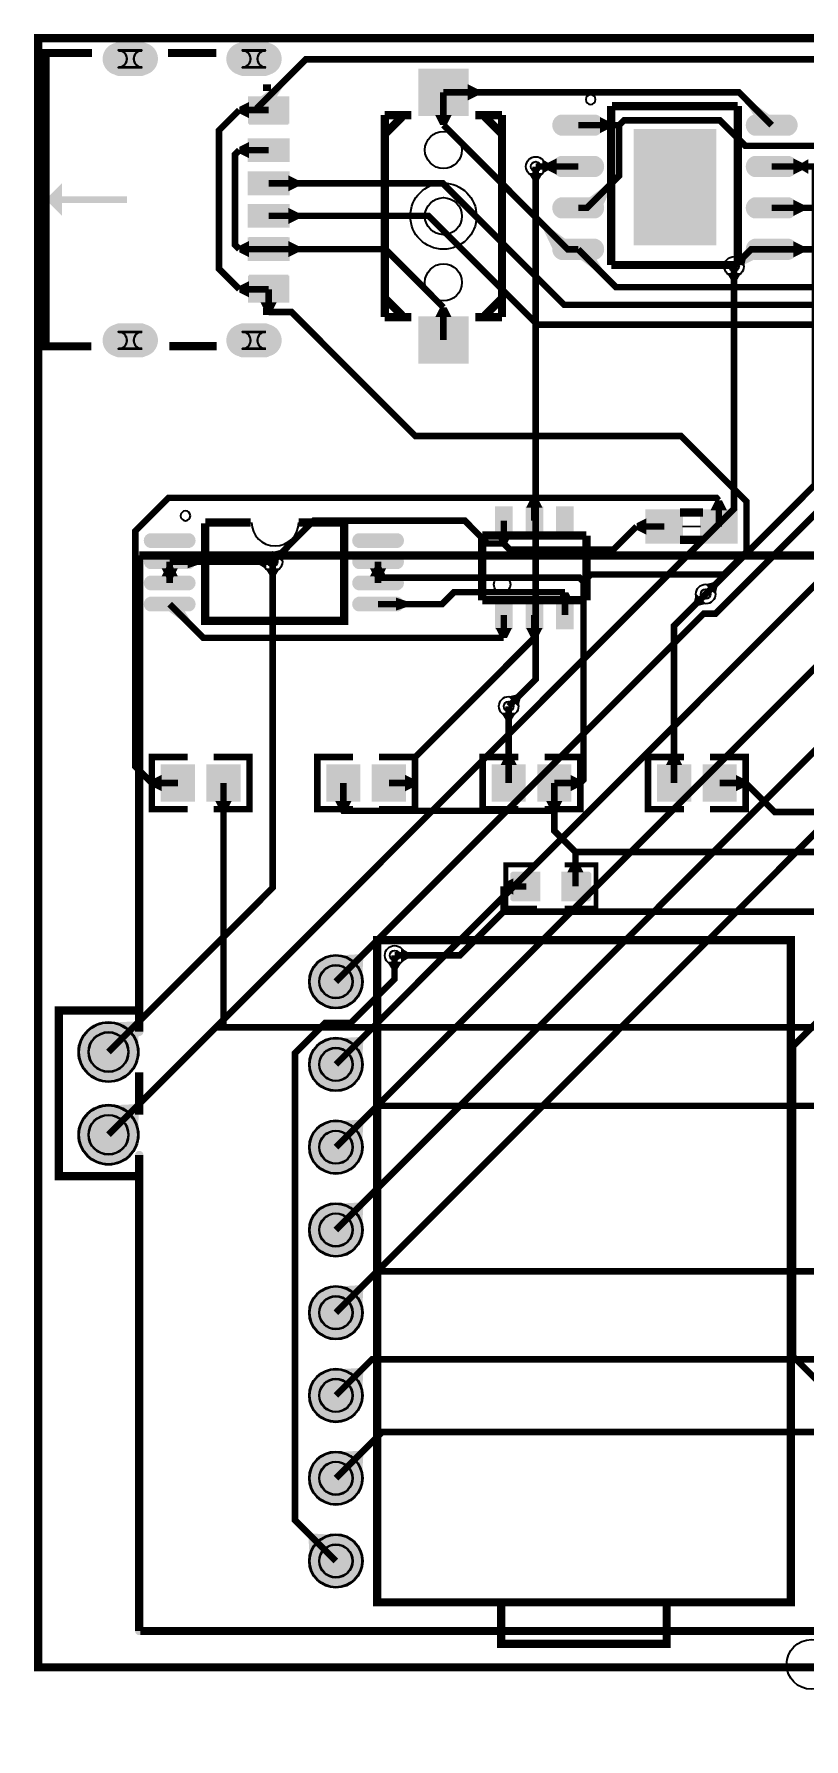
# Model space of a CAD drawing. Header units: millimetres. Extents: x -0.1 to 89.7, y -52.2 to 0.6.
# Drawn here: x -0.1 to 23.5, y -52.2 to 0.1 of the extents above; entities that cross this region are included whole.
import ezdxf

# ---------------------------------------------------------------- set-up
doc = ezdxf.new("R2010")
doc.units = ezdxf.units.MM
for name, color, linetype, true_color in [('BoardOutLine', 7, 'Continuous', 0xff00ff), ('BottomLayer', 7, 'Continuous', 0x0000ff), ('BottomSilkLayer', 7, 'Continuous', 0x66cc33), ('BottomSolderMaskLayer', 7, 'Continuous', 0xaa00ff), ('Document', 7, 'Continuous', 0xffffff), ('Hole', 7, 'Continuous', 0x222222), ('Multi-Layer', 7, 'Continuous', 0xc0c0c0), ('TopLayer', 7, 'Continuous', 0xff0000), ('TopPasteMaskLayer', 7, 'Continuous', 0x808080), ('TopSilkLayer', 7, 'Continuous', 0xffcc00), ('TopSolderMaskLayer', 7, 'Continuous', 0x800080)]:
    doc.layers.add(name, color=color, linetype=linetype, true_color=true_color)

msp = doc.modelspace()

# ---------------------------------------------------------------- hatches: boundary and pattern name
at = {"layer": 'BottomLayer'}
for points in [[(15.057, -4.135), (15.507, -4.135), (15.382, -4.345), (15.182, -4.345)], [(21.148, -7.202), (21.598, -7.202), (21.473, -7.412), (21.273, -7.412)], [(6.976, -16.267), (7.426, -16.267), (7.301, -16.477), (7.101, -16.477)], [(20.804, -17.077), (20.486, -16.759), (20.723, -16.699), (20.864, -16.841)], [(14.751, -20.524), (14.432, -20.206), (14.669, -20.146), (14.811, -20.287)], [(9.094, -28.158), (9.942, -29.006), (9.985, -28.257), (9.843, -28.115)], [(10.721, -28.347), (11.171, -28.347), (11.046, -28.557), (10.846, -28.557)], [(2.103, -30.217), (3.057, -31.171), (3.096, -30.319), (2.955, -30.178)], [(9.094, -30.698), (9.942, -31.546), (9.985, -30.797), (9.843, -30.655)], [(2.103, -32.757), (3.057, -33.711), (3.096, -32.859), (2.955, -32.718)], [(9.094, -33.238), (9.942, -34.086), (9.985, -33.337), (9.843, -33.195)], [(9.094, -35.778), (9.942, -36.626), (9.985, -35.877), (9.843, -35.735)], [(9.094, -38.318), (9.942, -39.166), (9.985, -38.417), (9.843, -38.275)], [(8.346, -46.786), (9.194, -45.938), (8.445, -45.895), (8.303, -46.037)]]:
    msp.add_hatch(color=256, dxfattribs=at).paths.add_polyline_path(points)
at = {"layer": 'BottomSolderMaskLayer'}
for points in [[(3.196, -0.108, -0.785398), (3.196, -1.159), (2.46, -1.159, -0.785398), (2.46, -0.108)], [(6.996, -0.108, -0.785398), (6.996, -1.159), (6.26, -1.159, -0.785398), (6.26, -0.108)], [(3.196, -8.748, -0.785398), (3.196, -9.798), (2.46, -9.798, -0.785398), (2.46, -8.748)], [(6.996, -8.748, -0.785398), (6.996, -9.798), (6.26, -9.798, -0.785398), (6.26, -8.748)], [(8.319, -28.956, 1), (9.969, -28.956, 1)], [(1.234, -31.115, 1), (3.084, -31.115, 1)], [(8.319, -31.496, 1), (9.969, -31.496, 1)], [(1.234, -33.655, 1), (3.084, -33.655, 1)], [(8.319, -34.036, 1), (9.969, -34.036, 1)], [(8.319, -36.576, 1), (9.969, -36.576, 1)], [(8.319, -39.116, 1), (9.969, -39.116, 1)], [(8.319, -41.656, 1), (9.969, -41.656, 1)], [(8.319, -44.196, 1), (9.969, -44.196, 1)], [(8.319, -46.736, 1), (9.969, -46.736, 1)]]:
    msp.add_hatch(color=256, dxfattribs=at).paths.add_polyline_path(points)
at = {"layer": 'Document'}
for points in [[(0.728, -4.453), (0.728, -5.453), (0.228, -4.953)], [(0.728, -4.953), (0.728, -4.853), (2.728, -4.853), (2.728, -5.053), (0.728, -5.053)], [(2.977, -15.875), (2.977, -30.495), (2.978, -30.511), (2.981, -30.528), (2.986, -30.544), (2.994, -30.558), (3.003, -30.572), (3.014, -30.585), (3.026, -30.596), (3.04, -30.605), (3.055, -30.612), (3.071, -30.618), (3.087, -30.621), (3.104, -30.622), (3.12, -30.621), (3.137, -30.618), (3.152, -30.612), (3.167, -30.605), (3.181, -30.596), (3.193, -30.585), (3.204, -30.572), (3.214, -30.558), (3.221, -30.544), (3.226, -30.528), (3.23, -30.511), (3.231, -30.495), (3.231, -15.875), (3.23, -15.858), (3.226, -15.842), (3.221, -15.826), (3.214, -15.812), (3.204, -15.798), (3.193, -15.785), (3.181, -15.774), (3.167, -15.765), (3.152, -15.758), (3.137, -15.752), (3.12, -15.749), (3.104, -15.748), (3.087, -15.749), (3.071, -15.752), (3.055, -15.758), (3.04, -15.765), (3.026, -15.774), (3.014, -15.785), (3.003, -15.798), (2.994, -15.812), (2.986, -15.826), (2.981, -15.842), (2.978, -15.858), (2.977, -15.875)], [(62.103, -15.748), (3.104, -15.748), (3.087, -15.749), (3.071, -15.752), (3.055, -15.758), (3.04, -15.765), (3.026, -15.774), (3.014, -15.785), (3.003, -15.798), (2.994, -15.812), (2.986, -15.826), (2.981, -15.842), (2.978, -15.858), (2.977, -15.875), (2.978, -15.892), (2.981, -15.908), (2.986, -15.924), (2.994, -15.939), (3.003, -15.952), (3.014, -15.965), (3.026, -15.976), (3.04, -15.985), (3.055, -15.992), (3.071, -15.998), (3.087, -16.001), (3.104, -16.002), (62.103, -16.002), (62.12, -16.001), (62.136, -15.998), (62.152, -15.992), (62.167, -15.985), (62.181, -15.976), (62.193, -15.965), (62.204, -15.952), (62.213, -15.939), (62.221, -15.924), (62.226, -15.908), (62.229, -15.892), (62.23, -15.875), (62.229, -15.858), (62.226, -15.842), (62.221, -15.826), (62.213, -15.812), (62.204, -15.798), (62.193, -15.785), (62.181, -15.774), (62.167, -15.765), (62.152, -15.758), (62.136, -15.752), (62.12, -15.749), (62.103, -15.748)], [(3.139, -49.012), (62.139, -49.012), (62.156, -49.011), (62.172, -49.008), (62.188, -49.002), (62.202, -48.995), (62.216, -48.986), (62.229, -48.975), (62.24, -48.962), (62.249, -48.948), (62.256, -48.934), (62.262, -48.918), (62.265, -48.902), (62.266, -48.885), (62.266, -15.885), (62.265, -15.868), (62.262, -15.852), (62.256, -15.836), (62.249, -15.821), (62.24, -15.808), (62.229, -15.795), (62.216, -15.784), (62.202, -15.775), (62.188, -15.768), (62.172, -15.762), (62.156, -15.759), (62.139, -15.758), (62.122, -15.759), (62.106, -15.762), (62.09, -15.768), (62.075, -15.775), (62.062, -15.784), (62.049, -15.795), (62.038, -15.808), (62.029, -15.821), (62.022, -15.836), (62.016, -15.852), (62.013, -15.868), (62.012, -15.885), (62.012, -48.758), (3.139, -48.758), (3.123, -48.759), (3.106, -48.762), (3.091, -48.768), (3.076, -48.775), (3.062, -48.784), (3.049, -48.795), (3.038, -48.808), (3.029, -48.821), (3.022, -48.836), (3.017, -48.852), (3.013, -48.868), (3.012, -48.885), (3.013, -48.902), (3.017, -48.918), (3.022, -48.934), (3.029, -48.948), (3.038, -48.962), (3.049, -48.975), (3.062, -48.986), (3.076, -48.995), (3.091, -49.002), (3.106, -49.008), (3.123, -49.011), (3.139, -49.012)], [(2.977, -34.275), (2.977, -48.885), (2.978, -48.902), (2.981, -48.918), (2.986, -48.934), (2.994, -48.948), (3.003, -48.962), (3.014, -48.975), (3.026, -48.986), (3.04, -48.995), (3.055, -49.002), (3.071, -49.008), (3.087, -49.011), (3.104, -49.012), (3.12, -49.011), (3.137, -49.008), (3.152, -49.002), (3.167, -48.995), (3.181, -48.986), (3.193, -48.975), (3.204, -48.962), (3.214, -48.948), (3.221, -48.934), (3.226, -48.918), (3.23, -48.902), (3.231, -48.885), (3.231, -34.275), (3.23, -34.259), (3.226, -34.242), (3.221, -34.227), (3.214, -34.212), (3.204, -34.198), (3.193, -34.185), (3.181, -34.174), (3.167, -34.165), (3.152, -34.158), (3.137, -34.153), (3.12, -34.149), (3.104, -34.148), (3.087, -34.149), (3.071, -34.153), (3.055, -34.158), (3.04, -34.165), (3.026, -34.174), (3.014, -34.185), (3.003, -34.198), (2.994, -34.212), (2.986, -34.227), (2.981, -34.242), (2.978, -34.259), (2.977, -34.275)]]:
    msp.add_hatch(color=256, dxfattribs=at).paths.add_polyline_path(points)
at = {"layer": 'Multi-Layer'}
for points in [[(3.178, -0.133, -0.785398), (3.178, -1.133), (2.478, -1.133, -0.785398), (2.478, -0.133)], [(6.978, -0.133, -0.785398), (6.978, -1.133), (6.278, -1.133, -0.785398), (6.278, -0.133)], [(3.178, -8.773, -0.785398), (3.178, -9.773), (2.478, -9.773, -0.785398), (2.478, -8.773)], [(6.978, -8.773, -0.785398), (6.978, -9.773), (6.278, -9.773, -0.785398), (6.278, -8.773)], [(8.344, -28.956, 1), (9.944, -28.956, 1)], [(1.259, -31.115, 1), (3.059, -31.115, 1)], [(8.344, -31.496, 1), (9.944, -31.496, 1)], [(1.259, -33.655, 1), (3.059, -33.655, 1)], [(8.344, -34.036, 1), (9.944, -34.036, 1)], [(8.344, -36.576, 1), (9.944, -36.576, 1)], [(8.344, -39.116, 1), (9.944, -39.116, 1)], [(8.344, -41.656, 1), (9.944, -41.656, 1)], [(8.344, -44.196, 1), (9.944, -44.196, 1)], [(8.344, -46.736, 1), (9.944, -46.736, 1)]]:
    msp.add_hatch(color=256, dxfattribs=at).paths.add_polyline_path(points)
at = {"layer": 'TopLayer'}
for points in [[(13.196, -2.361), (11.696, -2.361), (11.696, -0.961), (13.196, -0.961)], [(6.818, -1.803), (7.318, -1.803), (7.51, -1.503), (7.227, -1.503)], [(13.196, -1.411), (13.196, -1.911), (13.496, -1.761), (13.496, -1.561)], [(6.478, -2.453), (6.478, -1.953), (6.178, -2.103), (6.178, -2.303)], [(7.678, -1.803), (7.678, -2.603), (6.478, -2.603), (6.478, -1.803)], [(21.98, -2.371), (22.48, -2.367), (22.071, -2.067), (21.788, -2.067)], [(12.696, -2.361), (12.196, -2.361), (12.346, -2.661), (12.546, -2.661)], [(16.086, -2.967, -0.785398), (16.086, -2.367), (17.086, -2.367, -0.785398), (17.086, -2.967)], [(17.252, -2.917), (17.252, -2.417), (17.552, -2.567), (17.552, -2.767)], [(22.03, -2.967, -0.785398), (22.03, -2.367), (23.03, -2.367, -0.785398), (23.03, -2.967)], [(7.678, -3.083), (7.678, -3.783), (6.478, -3.783), (6.478, -3.083)], [(18.308, -6.322), (18.308, -2.822), (20.808, -2.822), (20.808, -6.322)], [(6.478, -3.683), (6.478, -3.183), (6.178, -3.333), (6.178, -3.533)], [(16.086, -4.237, -0.785398), (16.086, -3.637), (17.086, -3.637, -0.785398), (17.086, -4.237)], [(22.03, -4.237, -0.785398), (22.03, -3.637), (23.03, -3.637, -0.785398), (23.03, -4.237)], [(7.678, -4.103), (7.678, -4.803), (6.478, -4.803), (6.478, -4.103)], [(15.48, -4.162), (15.48, -3.712), (15.69, -3.837), (15.69, -4.037)], [(15.92, -4.187), (15.92, -3.687), (15.62, -3.837), (15.62, -4.037)], [(23.196, -4.187), (23.196, -3.687), (23.496, -3.837), (23.496, -4.037)], [(23.653, -4.162), (23.653, -3.712), (23.443, -3.837), (23.443, -4.037)], [(7.678, -4.203), (7.678, -4.703), (7.978, -4.553), (7.978, -4.353)], [(16.903, -4.907), (17.366, -5.098), (17.595, -4.607), (17.312, -4.607)], [(7.678, -5.103), (7.678, -5.803), (6.478, -5.803), (6.478, -5.103)], [(7.678, -5.203), (7.678, -5.703), (7.978, -5.553), (7.978, -5.353)], [(16.086, -5.507, -0.785398), (16.086, -4.907), (17.086, -4.907, -0.785398), (17.086, -5.507)], [(22.03, -5.507, -0.785398), (22.03, -4.907), (23.03, -4.907, -0.785398), (23.03, -5.507)], [(23.196, -5.457), (23.196, -4.957), (23.496, -5.107), (23.496, -5.307)], [(6.478, -6.723), (6.478, -6.223), (6.178, -6.373), (6.178, -6.573)], [(7.678, -6.123), (7.678, -6.823), (6.478, -6.823), (6.478, -6.123)], [(7.678, -6.223), (7.678, -6.723), (7.978, -6.573), (7.978, -6.373)], [(15.788, -6.443), (16.212, -6.177), (15.803, -5.877), (15.52, -5.877)], [(16.086, -6.777, -0.785398), (16.086, -6.177), (17.086, -6.177, -0.785398), (17.086, -6.777)], [(22.03, -6.777), (22.03, -6.177), (21.451, -6.785), (21.462, -7.056)], [(22.03, -6.777, -0.785398), (22.03, -6.177), (23.03, -6.177, -0.785398), (23.03, -6.777)], [(23.196, -6.727), (23.196, -6.227), (23.496, -6.377), (23.496, -6.577)], [(17.136, -6.773), (16.636, -6.777), (17.045, -7.077), (17.328, -7.077)], [(21.673, -7.022), (21.354, -6.704), (21.591, -6.644), (21.733, -6.785)], [(7.678, -7.303), (7.678, -8.103), (6.478, -8.103), (6.478, -7.303)], [(6.478, -7.953), (6.478, -7.453), (6.178, -7.603), (6.178, -7.803)], [(7.328, -8.103), (6.828, -8.103), (6.978, -8.403), (7.178, -8.403)], [(12.196, -8.561), (12.696, -8.561), (12.546, -8.261), (12.346, -8.261)], [(13.196, -9.961), (11.696, -9.961), (11.696, -8.561), (13.196, -8.561)], [(14.99, -14.408), (15.49, -14.408), (15.34, -14.108), (15.14, -14.108)], [(14.045, -15.208), (14.045, -14.408), (14.555, -14.408), (14.555, -15.208)], [(14.985, -15.208), (14.985, -14.408), (15.495, -14.408), (15.495, -15.208)], [(15.925, -15.208), (15.925, -14.408), (16.435, -14.408), (16.435, -15.208)], [(18.678, -14.486), (19.778, -14.486), (19.778, -15.486), (18.678, -15.486)], [(20.354, -14.486), (21.454, -14.486), (21.454, -15.486), (20.354, -15.486)], [(20.654, -14.486), (21.154, -14.486), (21.004, -14.186), (20.804, -14.186)], [(18.678, -15.236), (18.678, -14.736), (18.378, -14.886), (18.378, -15.086)], [(3.489, -15.618, -0.785398), (3.489, -15.218), (4.589, -15.218, -0.785398), (4.589, -15.618)], [(9.889, -15.618, -0.785398), (9.889, -15.218), (10.989, -15.218, -0.785398), (10.989, -15.618)], [(14.55, -15.208), (14.05, -15.208), (14.2, -15.508), (14.4, -15.508)], [(3.489, -16.268, -0.785398), (3.489, -15.868), (4.589, -15.868, -0.785398), (4.589, -16.268)], [(3.789, -16.518), (4.289, -16.518), (4.139, -16.218), (3.939, -16.218)], [(4.589, -16.268), (4.589, -15.868), (4.889, -15.968), (4.889, -16.168)], [(7.003, -16.293), (7.003, -15.843), (6.793, -15.968), (6.793, -16.168)], [(7.5, -16.087), (7.182, -15.769), (7.419, -15.709), (7.56, -15.85)], [(9.889, -16.268, -0.785398), (9.889, -15.868), (10.989, -15.868, -0.785398), (10.989, -16.268)], [(10.189, -16.518), (10.689, -16.518), (10.539, -16.218), (10.339, -16.218)], [(3.489, -16.918, -0.785398), (3.489, -16.518), (4.589, -16.518, -0.785398), (4.589, -16.918)], [(4.289, -16.268), (3.789, -16.268), (3.939, -16.568), (4.139, -16.568)], [(9.889, -16.918, -0.785398), (9.889, -16.518), (10.989, -16.518, -0.785398), (10.989, -16.918)], [(10.689, -16.268), (10.189, -16.268), (10.339, -16.556), (10.539, -16.556)], [(3.489, -17.569, -0.785398), (3.489, -17.169), (4.589, -17.169, -0.785398), (4.589, -17.569)], [(9.889, -17.569, -0.785398), (9.889, -17.169), (10.989, -17.169, -0.785398), (10.989, -17.569)], [(10.989, -17.569), (10.989, -17.169), (11.289, -17.269), (11.289, -17.469)], [(15.93, -17.304), (16.43, -17.304), (16.28, -17.004), (16.08, -17.004)], [(20.523, -17.358), (20.205, -17.04), (20.145, -17.277), (20.286, -17.418)], [(4.489, -17.569), (3.989, -17.569), (4.397, -17.869), (4.68, -17.869)], [(14.045, -18.104), (14.045, -17.304), (14.555, -17.304), (14.555, -18.104)], [(14.985, -18.104), (14.985, -17.304), (15.495, -17.304), (15.495, -18.104)], [(15.925, -18.104), (15.925, -17.304), (16.435, -17.304), (16.435, -18.104)], [(14.55, -18.104), (14.05, -18.104), (14.2, -18.404), (14.4, -18.404)], [(15.49, -18.104), (14.99, -18.104), (15.14, -18.404), (15.34, -18.404)], [(14.226, -20.704), (14.676, -20.704), (14.551, -20.914), (14.351, -20.914)], [(3.791, -22.31), (4.791, -22.31), (4.791, -23.41), (3.791, -23.41)], [(5.191, -22.31), (6.191, -22.31), (6.191, -23.41), (5.191, -23.41)], [(8.871, -22.31), (9.871, -22.31), (9.871, -23.41), (8.871, -23.41)], [(10.271, -22.31), (11.271, -22.31), (11.271, -23.41), (10.271, -23.41)], [(13.951, -22.31), (14.951, -22.31), (14.951, -23.41), (13.951, -23.41)], [(14.201, -22.31), (14.701, -22.31), (14.551, -22.01), (14.351, -22.01)], [(15.351, -22.31), (16.351, -22.31), (16.351, -23.41), (15.351, -23.41)], [(19.031, -22.31), (20.031, -22.31), (20.031, -23.41), (19.031, -23.41)], [(19.281, -22.31), (19.781, -22.31), (19.631, -22.01), (19.431, -22.01)], [(20.431, -22.31), (21.431, -22.31), (21.431, -23.41), (20.431, -23.41)], [(3.791, -23.11), (3.791, -22.61), (3.491, -22.76), (3.491, -22.96)], [(11.271, -22.61), (11.271, -23.11), (11.571, -22.96), (11.571, -22.76)], [(16.351, -22.61), (16.351, -23.11), (16.651, -22.96), (16.651, -22.76)], [(21.431, -22.61), (21.431, -23.11), (21.731, -22.96), (21.731, -22.76)], [(5.941, -23.41), (5.441, -23.41), (5.591, -23.71), (5.791, -23.71)], [(9.621, -23.41), (9.121, -23.41), (9.271, -23.71), (9.471, -23.71)], [(16.101, -23.41), (15.601, -23.41), (15.751, -23.71), (15.951, -23.71)], [(15.398, -26.467), (15.398, -25.603), (14.592, -25.603), (14.592, -26.467)], [(16.098, -26.467), (16.098, -25.603), (16.905, -25.603), (16.905, -26.467)], [(16.251, -25.603), (16.751, -25.603), (16.601, -25.303), (16.401, -25.303)], [(14.592, -25.785), (14.592, -26.285), (14.292, -26.135), (14.292, -25.935)], [(11.145, -28.374), (11.145, -27.924), (11.355, -28.049), (11.355, -28.249)], [(2.103, -32.757), (3.057, -33.711), (3.096, -32.859), (2.955, -32.718)], [(9.094, -33.238), (9.942, -34.086), (9.985, -33.337), (9.843, -33.195)], [(9.094, -38.318), (9.942, -39.166), (9.985, -38.417), (9.843, -38.275)], [(9.094, -40.858), (9.942, -41.706), (9.985, -40.957), (9.843, -40.815)], [(9.094, -43.398), (9.942, -44.246), (9.985, -43.497), (9.843, -43.355)]]:
    msp.add_hatch(color=256, dxfattribs=at).paths.add_polyline_path(points)
at = {"layer": 'TopPasteMaskLayer'}
for points in [[(3.677, -0.671), (3.678, -0.646), (3.678, -0.621), (3.677, -0.596), (3.674, -0.571), (3.67, -0.546), (3.665, -0.522), (3.659, -0.498), (3.652, -0.474), (3.643, -0.45), (3.634, -0.428), (3.623, -0.405), (3.611, -0.383), (3.598, -0.362), (3.584, -0.341), (3.569, -0.321), (3.553, -0.302), (3.536, -0.284), (3.518, -0.267), (3.499, -0.25), (3.48, -0.235), (3.46, -0.22), (3.439, -0.207), (3.417, -0.194), (3.395, -0.183), (3.372, -0.172), (3.349, -0.163), (3.325, -0.155), (3.301, -0.149), (3.277, -0.143), (3.253, -0.139), (3.228, -0.136), (3.203, -0.134), (3.178, -0.133), (2.478, -0.133), (2.453, -0.134), (2.428, -0.136), (2.403, -0.139), (2.379, -0.143), (2.355, -0.149), (2.331, -0.155), (2.307, -0.163), (2.284, -0.172), (2.261, -0.183), (2.239, -0.194), (2.217, -0.207), (2.196, -0.22), (2.176, -0.235), (2.157, -0.25), (2.138, -0.267), (2.12, -0.284), (2.103, -0.302), (2.087, -0.321), (2.072, -0.341), (2.058, -0.362), (2.045, -0.383), (2.033, -0.405), (2.022, -0.428), (2.013, -0.45), (2.004, -0.474), (1.997, -0.498), (1.991, -0.522), (1.986, -0.546), (1.982, -0.571), (1.979, -0.596), (1.978, -0.621), (1.978, -0.646), (1.979, -0.671), (1.982, -0.695), (1.986, -0.72), (1.991, -0.744), (1.997, -0.769), (2.004, -0.792), (2.013, -0.816), (2.022, -0.839), (2.033, -0.861), (2.045, -0.883), (2.058, -0.904), (2.072, -0.925), (2.087, -0.945), (2.103, -0.964), (2.12, -0.982), (2.138, -1), (2.157, -1.016), (2.176, -1.032), (2.196, -1.046), (2.217, -1.06), (2.239, -1.072), (2.261, -1.084), (2.284, -1.094), (2.307, -1.103), (2.331, -1.111), (2.355, -1.118), (2.379, -1.123), (2.403, -1.128), (2.428, -1.131), (2.453, -1.133), (2.478, -1.133), (3.178, -1.133), (3.203, -1.133), (3.228, -1.131), (3.253, -1.128), (3.277, -1.123), (3.301, -1.118), (3.325, -1.111), (3.349, -1.103), (3.372, -1.094), (3.395, -1.084), (3.417, -1.072), (3.439, -1.06), (3.46, -1.046), (3.48, -1.032), (3.499, -1.016), (3.518, -1), (3.536, -0.982), (3.553, -0.964), (3.569, -0.945), (3.584, -0.925), (3.598, -0.904), (3.611, -0.883), (3.623, -0.861), (3.634, -0.839), (3.643, -0.816), (3.652, -0.792), (3.659, -0.769), (3.665, -0.744), (3.67, -0.72), (3.674, -0.695)], [(7.477, -0.671), (7.478, -0.646), (7.478, -0.621), (7.477, -0.596), (7.474, -0.571), (7.47, -0.546), (7.466, -0.522), (7.459, -0.498), (7.452, -0.474), (7.444, -0.45), (7.434, -0.428), (7.423, -0.405), (7.411, -0.383), (7.398, -0.362), (7.384, -0.341), (7.369, -0.321), (7.353, -0.302), (7.336, -0.284), (7.318, -0.267), (7.299, -0.25), (7.28, -0.235), (7.26, -0.22), (7.239, -0.207), (7.217, -0.194), (7.195, -0.183), (7.172, -0.172), (7.149, -0.163), (7.125, -0.155), (7.101, -0.149), (7.077, -0.143), (7.053, -0.139), (7.028, -0.136), (7.003, -0.134), (6.978, -0.133), (6.278, -0.133), (6.253, -0.134), (6.228, -0.136), (6.204, -0.139), (6.179, -0.143), (6.155, -0.149), (6.131, -0.155), (6.107, -0.163), (6.084, -0.172), (6.061, -0.183), (6.039, -0.194), (6.017, -0.207), (5.996, -0.22), (5.976, -0.235), (5.957, -0.25), (5.938, -0.267), (5.92, -0.284), (5.903, -0.302), (5.887, -0.321), (5.872, -0.341), (5.858, -0.362), (5.845, -0.383), (5.833, -0.405), (5.822, -0.428), (5.813, -0.45), (5.804, -0.474), (5.797, -0.498), (5.791, -0.522), (5.786, -0.546), (5.782, -0.571), (5.779, -0.596), (5.778, -0.621), (5.778, -0.646), (5.779, -0.671), (5.782, -0.695), (5.786, -0.72), (5.791, -0.744), (5.797, -0.769), (5.804, -0.792), (5.813, -0.816), (5.822, -0.839), (5.833, -0.861), (5.845, -0.883), (5.858, -0.904), (5.872, -0.925), (5.887, -0.945), (5.903, -0.964), (5.92, -0.982), (5.938, -1), (5.957, -1.016), (5.976, -1.032), (5.996, -1.046), (6.017, -1.06), (6.039, -1.072), (6.061, -1.084), (6.084, -1.094), (6.107, -1.103), (6.131, -1.111), (6.155, -1.118), (6.179, -1.123), (6.204, -1.128), (6.228, -1.131), (6.253, -1.133), (6.278, -1.133), (6.978, -1.133), (7.003, -1.133), (7.028, -1.131), (7.053, -1.128), (7.077, -1.123), (7.101, -1.118), (7.125, -1.111), (7.149, -1.103), (7.172, -1.094), (7.195, -1.084), (7.217, -1.072), (7.239, -1.06), (7.26, -1.046), (7.28, -1.032), (7.299, -1.016), (7.318, -1), (7.336, -0.982), (7.353, -0.964), (7.369, -0.945), (7.384, -0.925), (7.398, -0.904), (7.411, -0.883), (7.423, -0.861), (7.434, -0.839), (7.444, -0.816), (7.452, -0.792), (7.459, -0.769), (7.466, -0.744), (7.47, -0.72), (7.474, -0.695)], [(13.196, -2.361), (11.696, -2.361), (11.696, -0.961), (13.196, -0.961)], [(7.678, -1.853), (7.678, -2.653), (6.478, -2.653), (6.478, -1.853)], [(16.086, -2.967, -0.785398), (16.086, -2.367), (17.086, -2.367, -0.785398), (17.086, -2.967)], [(22.03, -2.967, -0.785398), (22.03, -2.367), (23.03, -2.367, -0.785398), (23.03, -2.967)], [(7.678, -3.103), (7.678, -3.803), (6.478, -3.803), (6.478, -3.103)], [(18.308, -6.322), (18.308, -2.822), (20.808, -2.822), (20.808, -6.322)], [(16.086, -4.237, -0.785398), (16.086, -3.637), (17.086, -3.637, -0.785398), (17.086, -4.237)], [(22.03, -4.237, -0.785398), (22.03, -3.637), (23.03, -3.637, -0.785398), (23.03, -4.237)], [(7.678, -4.103), (7.678, -4.803), (6.478, -4.803), (6.478, -4.103)], [(7.678, -5.103), (7.678, -5.803), (6.478, -5.803), (6.478, -5.103)], [(16.086, -5.507, -0.785398), (16.086, -4.907), (17.086, -4.907, -0.785398), (17.086, -5.507)], [(22.03, -5.507, -0.785398), (22.03, -4.907), (23.03, -4.907, -0.785398), (23.03, -5.507)], [(7.678, -6.103), (7.678, -6.803), (6.478, -6.803), (6.478, -6.103)], [(16.086, -6.777, -0.785398), (16.086, -6.177), (17.086, -6.177, -0.785398), (17.086, -6.777)], [(22.03, -6.777, -0.785398), (22.03, -6.177), (23.03, -6.177, -0.785398), (23.03, -6.777)], [(7.678, -7.253), (7.678, -8.053), (6.478, -8.053), (6.478, -7.253)], [(3.677, -9.31), (3.678, -9.285), (3.678, -9.261), (3.677, -9.236), (3.674, -9.211), (3.67, -9.186), (3.665, -9.162), (3.659, -9.138), (3.652, -9.114), (3.643, -9.09), (3.634, -9.067), (3.623, -9.045), (3.611, -9.023), (3.598, -9.002), (3.584, -8.981), (3.569, -8.961), (3.553, -8.942), (3.536, -8.924), (3.518, -8.906), (3.499, -8.89), (3.48, -8.874), (3.46, -8.86), (3.439, -8.846), (3.417, -8.834), (3.395, -8.822), (3.372, -8.812), (3.349, -8.803), (3.325, -8.795), (3.301, -8.788), (3.277, -8.783), (3.253, -8.779), (3.228, -8.775), (3.203, -8.774), (3.178, -8.773), (2.478, -8.773), (2.453, -8.774), (2.428, -8.775), (2.403, -8.779), (2.379, -8.783), (2.355, -8.788), (2.331, -8.795), (2.307, -8.803), (2.284, -8.812), (2.261, -8.822), (2.239, -8.834), (2.217, -8.846), (2.196, -8.86), (2.176, -8.874), (2.157, -8.89), (2.138, -8.906), (2.12, -8.924), (2.103, -8.942), (2.087, -8.961), (2.072, -8.981), (2.058, -9.002), (2.045, -9.023), (2.033, -9.045), (2.022, -9.067), (2.013, -9.09), (2.004, -9.114), (1.997, -9.138), (1.991, -9.162), (1.986, -9.186), (1.982, -9.211), (1.979, -9.236), (1.978, -9.261), (1.978, -9.285), (1.979, -9.31), (1.982, -9.335), (1.986, -9.36), (1.991, -9.384), (1.997, -9.408), (2.004, -9.432), (2.013, -9.456), (2.022, -9.479), (2.033, -9.501), (2.045, -9.523), (2.058, -9.544), (2.072, -9.565), (2.087, -9.585), (2.103, -9.604), (2.12, -9.622), (2.138, -9.639), (2.157, -9.656), (2.176, -9.672), (2.196, -9.686), (2.217, -9.7), (2.239, -9.712), (2.261, -9.723), (2.284, -9.734), (2.307, -9.743), (2.331, -9.751), (2.355, -9.758), (2.379, -9.763), (2.403, -9.767), (2.428, -9.77), (2.453, -9.772), (2.478, -9.773), (3.178, -9.773), (3.203, -9.772), (3.228, -9.77), (3.253, -9.767), (3.277, -9.763), (3.301, -9.758), (3.325, -9.751), (3.349, -9.743), (3.372, -9.734), (3.395, -9.723), (3.417, -9.712), (3.439, -9.7), (3.46, -9.686), (3.48, -9.672), (3.499, -9.656), (3.518, -9.639), (3.536, -9.622), (3.553, -9.604), (3.569, -9.585), (3.584, -9.565), (3.598, -9.544), (3.611, -9.523), (3.623, -9.501), (3.634, -9.479), (3.643, -9.456), (3.652, -9.432), (3.659, -9.408), (3.665, -9.384), (3.67, -9.36), (3.674, -9.335)], [(7.477, -9.31), (7.478, -9.285), (7.478, -9.261), (7.477, -9.236), (7.474, -9.211), (7.47, -9.186), (7.466, -9.162), (7.459, -9.138), (7.452, -9.114), (7.444, -9.09), (7.434, -9.067), (7.423, -9.045), (7.411, -9.023), (7.398, -9.002), (7.384, -8.981), (7.369, -8.961), (7.353, -8.942), (7.336, -8.924), (7.318, -8.906), (7.299, -8.89), (7.28, -8.874), (7.26, -8.86), (7.239, -8.846), (7.217, -8.834), (7.195, -8.822), (7.172, -8.812), (7.149, -8.803), (7.125, -8.795), (7.101, -8.788), (7.077, -8.783), (7.053, -8.779), (7.028, -8.775), (7.003, -8.774), (6.978, -8.773), (6.278, -8.773), (6.253, -8.774), (6.228, -8.775), (6.204, -8.779), (6.179, -8.783), (6.155, -8.788), (6.131, -8.795), (6.107, -8.803), (6.084, -8.812), (6.061, -8.822), (6.039, -8.834), (6.017, -8.846), (5.996, -8.86), (5.976, -8.874), (5.957, -8.89), (5.938, -8.906), (5.92, -8.924), (5.903, -8.942), (5.887, -8.961), (5.872, -8.981), (5.858, -9.002), (5.845, -9.023), (5.833, -9.045), (5.822, -9.067), (5.813, -9.09), (5.804, -9.114), (5.797, -9.138), (5.791, -9.162), (5.786, -9.186), (5.782, -9.211), (5.779, -9.236), (5.778, -9.261), (5.778, -9.285), (5.779, -9.31), (5.782, -9.335), (5.786, -9.36), (5.791, -9.384), (5.797, -9.408), (5.804, -9.432), (5.813, -9.456), (5.822, -9.479), (5.833, -9.501), (5.845, -9.523), (5.858, -9.544), (5.872, -9.565), (5.887, -9.585), (5.903, -9.604), (5.92, -9.622), (5.938, -9.639), (5.957, -9.656), (5.976, -9.672), (5.996, -9.686), (6.017, -9.7), (6.039, -9.712), (6.061, -9.723), (6.084, -9.734), (6.107, -9.743), (6.131, -9.751), (6.155, -9.758), (6.179, -9.763), (6.204, -9.767), (6.228, -9.77), (6.253, -9.772), (6.278, -9.773), (6.978, -9.773), (7.003, -9.772), (7.028, -9.77), (7.053, -9.767), (7.077, -9.763), (7.101, -9.758), (7.125, -9.751), (7.149, -9.743), (7.172, -9.734), (7.195, -9.723), (7.217, -9.712), (7.239, -9.7), (7.26, -9.686), (7.28, -9.672), (7.299, -9.656), (7.318, -9.639), (7.336, -9.622), (7.353, -9.604), (7.369, -9.585), (7.384, -9.565), (7.398, -9.544), (7.411, -9.523), (7.423, -9.501), (7.434, -9.479), (7.444, -9.456), (7.452, -9.432), (7.459, -9.408), (7.466, -9.384), (7.47, -9.36), (7.474, -9.335)], [(13.196, -9.961), (11.696, -9.961), (11.696, -8.561), (13.196, -8.561)], [(14.045, -15.208), (14.045, -14.408), (14.555, -14.408), (14.555, -15.208)], [(14.985, -15.208), (14.985, -14.408), (15.495, -14.408), (15.495, -15.208)], [(15.925, -15.208), (15.925, -14.408), (16.435, -14.408), (16.435, -15.208)], [(18.678, -14.486), (19.778, -14.486), (19.778, -15.486), (18.678, -15.486)], [(20.354, -14.486), (21.454, -14.486), (21.454, -15.486), (20.354, -15.486)], [(3.489, -15.618, -0.785398), (3.489, -15.218), (4.589, -15.218, -0.785398), (4.589, -15.618)], [(9.889, -15.618, -0.785398), (9.889, -15.218), (10.989, -15.218, -0.785398), (10.989, -15.618)], [(3.489, -16.268, -0.785398), (3.489, -15.868), (4.589, -15.868, -0.785398), (4.589, -16.268)], [(9.889, -16.268, -0.785398), (9.889, -15.868), (10.989, -15.868, -0.785398), (10.989, -16.268)], [(3.489, -16.918, -0.785398), (3.489, -16.518), (4.589, -16.518, -0.785398), (4.589, -16.918)], [(9.889, -16.918, -0.785398), (9.889, -16.518), (10.989, -16.518, -0.785398), (10.989, -16.918)], [(3.489, -17.569, -0.785398), (3.489, -17.169), (4.589, -17.169, -0.785398), (4.589, -17.569)], [(9.889, -17.569, -0.785398), (9.889, -17.169), (10.989, -17.169, -0.785398), (10.989, -17.569)], [(14.045, -18.104), (14.045, -17.304), (14.555, -17.304), (14.555, -18.104)], [(14.985, -18.104), (14.985, -17.304), (15.495, -17.304), (15.495, -18.104)], [(15.925, -18.104), (15.925, -17.304), (16.435, -17.304), (16.435, -18.104)], [(3.791, -22.31), (4.791, -22.31), (4.791, -23.41), (3.791, -23.41)], [(5.191, -22.31), (6.191, -22.31), (6.191, -23.41), (5.191, -23.41)], [(8.871, -22.31), (9.871, -22.31), (9.871, -23.41), (8.871, -23.41)], [(10.271, -22.31), (11.271, -22.31), (11.271, -23.41), (10.271, -23.41)], [(13.951, -22.31), (14.951, -22.31), (14.951, -23.41), (13.951, -23.41)], [(15.351, -22.31), (16.351, -22.31), (16.351, -23.41), (15.351, -23.41)], [(19.031, -22.31), (20.031, -22.31), (20.031, -23.41), (19.031, -23.41)], [(20.431, -22.31), (21.431, -22.31), (21.431, -23.41), (20.431, -23.41)], [(14.553, -26.485), (15.353, -26.485), (15.403, -26.435), (15.403, -26.207), (15.033, -26.207), (15.033, -25.877), (15.403, -25.877), (15.403, -25.635), (15.353, -25.585), (14.553, -25.585), (14.503, -25.635), (14.503, -26.435)], [(16.943, -25.585), (16.143, -25.585), (16.093, -25.635), (16.093, -25.863), (16.463, -25.863), (16.463, -26.193), (16.093, -26.193), (16.093, -26.435), (16.143, -26.485), (16.943, -26.485), (16.993, -26.435), (16.993, -25.635)]]:
    msp.add_hatch(color=256, dxfattribs=at).paths.add_polyline_path(points)
at = {"layer": 'TopSolderMaskLayer'}
for points in [[(3.196, -0.108, -0.785398), (3.196, -1.159), (2.46, -1.159, -0.785398), (2.46, -0.108)], [(6.996, -0.108, -0.785398), (6.996, -1.159), (6.26, -1.159, -0.785398), (6.26, -0.108)], [(13.221, -2.386), (11.671, -2.386), (11.671, -0.936), (13.221, -0.936)], [(7.716, -1.786), (7.716, -2.62), (6.44, -2.62), (6.44, -1.786)], [(16.044, -2.992, -0.785398), (16.044, -2.342), (17.129, -2.342, -0.785398), (17.129, -2.992)], [(21.988, -2.992, -0.785398), (21.988, -2.342), (23.072, -2.342, -0.785398), (23.072, -2.992)], [(7.722, -3.068), (7.722, -3.798), (6.435, -3.798), (6.435, -3.068)], [(18.29, -6.358), (18.29, -2.786), (20.826, -2.786), (20.826, -6.358)], [(16.044, -4.262, -0.785398), (16.044, -3.612), (17.129, -3.612, -0.785398), (17.129, -4.262)], [(21.988, -4.262, -0.785398), (21.988, -3.612), (23.072, -3.612, -0.785398), (23.072, -4.262)], [(7.722, -4.088), (7.722, -4.818), (6.435, -4.818), (6.435, -4.088)], [(7.722, -5.088), (7.722, -5.818), (6.435, -5.818), (6.435, -5.088)], [(16.044, -5.532, -0.785398), (16.044, -4.882), (17.129, -4.882, -0.785398), (17.129, -5.532)], [(21.988, -5.532, -0.785398), (21.988, -4.882), (23.072, -4.882, -0.785398), (23.072, -5.532)], [(7.722, -6.108), (7.722, -6.838), (6.435, -6.838), (6.435, -6.108)], [(16.044, -6.802, -0.785398), (16.044, -6.152), (17.129, -6.152, -0.785398), (17.129, -6.802)], [(21.988, -6.802, -0.785398), (21.988, -6.152), (23.072, -6.152, -0.785398), (23.072, -6.802)], [(7.716, -7.286), (7.716, -8.12), (6.44, -8.12), (6.44, -7.286)], [(3.196, -8.748, -0.785398), (3.196, -9.798), (2.46, -9.798, -0.785398), (2.46, -8.748)], [(6.996, -8.748, -0.785398), (6.996, -9.798), (6.26, -9.798, -0.785398), (6.26, -8.748)], [(13.221, -9.986), (11.671, -9.986), (11.671, -8.536), (13.221, -8.536)], [(14.029, -15.248), (14.029, -14.368), (14.572, -14.368), (14.572, -15.248)], [(14.969, -15.248), (14.969, -14.368), (15.512, -14.368), (15.512, -15.248)], [(15.908, -15.248), (15.908, -14.368), (16.451, -14.368), (16.451, -15.248)], [(18.653, -14.46), (19.803, -14.46), (19.803, -15.512), (18.653, -15.512)], [(20.329, -14.46), (21.48, -14.46), (21.48, -15.512), (20.329, -15.512)], [(3.419, -15.643, -0.785398), (3.419, -15.192), (4.658, -15.192, -0.785398), (4.658, -15.643)], [(9.82, -15.643, -0.785398), (9.82, -15.192), (11.059, -15.192, -0.785398), (11.059, -15.643)], [(3.419, -16.293, -0.785398), (3.419, -15.843), (4.658, -15.843, -0.785398), (4.658, -16.293)], [(9.82, -16.293, -0.785398), (9.82, -15.843), (11.059, -15.843, -0.785398), (11.059, -16.293)], [(3.419, -16.944, -0.785398), (3.419, -16.493), (4.658, -16.493, -0.785398), (4.658, -16.944)], [(9.82, -16.944, -0.785398), (9.82, -16.493), (11.059, -16.493, -0.785398), (11.059, -16.944)], [(3.419, -17.594, -0.785398), (3.419, -17.143), (4.658, -17.143, -0.785398), (4.658, -17.594)], [(9.82, -17.594, -0.785398), (9.82, -17.143), (11.059, -17.143, -0.785398), (11.059, -17.594)], [(14.029, -18.144), (14.029, -17.264), (14.572, -17.264), (14.572, -18.144)], [(14.969, -18.144), (14.969, -17.264), (15.512, -17.264), (15.512, -18.144)], [(15.908, -18.144), (15.908, -17.264), (16.451, -17.264), (16.451, -18.144)], [(3.766, -22.285), (4.816, -22.285), (4.816, -23.435), (3.766, -23.435)], [(5.166, -22.285), (6.216, -22.285), (6.216, -23.435), (5.166, -23.435)], [(8.846, -22.285), (9.896, -22.285), (9.896, -23.435), (8.846, -23.435)], [(10.246, -22.285), (11.296, -22.285), (11.296, -23.435), (10.246, -23.435)], [(13.926, -22.285), (14.976, -22.285), (14.976, -23.435), (13.926, -23.435)], [(15.326, -22.285), (16.376, -22.285), (16.376, -23.435), (15.326, -23.435)], [(19.006, -22.285), (20.056, -22.285), (20.056, -23.435), (19.006, -23.435)], [(20.406, -22.285), (21.456, -22.285), (21.456, -23.435), (20.406, -23.435)], [(15.423, -26.492), (15.423, -25.578), (14.566, -25.578), (14.566, -26.492)], [(16.073, -26.492), (16.073, -25.578), (16.93, -25.578), (16.93, -26.492)], [(8.319, -28.956, 1), (9.969, -28.956, 1)], [(1.234, -31.115, 1), (3.084, -31.115, 1)], [(8.319, -31.496, 1), (9.969, -31.496, 1)], [(1.234, -33.655, 1), (3.084, -33.655, 1)], [(8.319, -34.036, 1), (9.969, -34.036, 1)], [(8.319, -36.576, 1), (9.969, -36.576, 1)], [(8.319, -39.116, 1), (9.969, -39.116, 1)], [(8.319, -41.656, 1), (9.969, -41.656, 1)], [(8.319, -44.196, 1), (9.969, -44.196, 1)], [(8.319, -46.736, 1), (9.969, -46.736, 1)]]:
    msp.add_hatch(color=256, dxfattribs=at).paths.add_polyline_path(points)

# ---------------------------------------------------------------- linework, layer by layer
at = {"layer": 'BoardOutLine', "const_width": 0.254}
msp.add_lwpolyline([(0, 0), (80, 0), (80, -50), (0, -50), (0, 0)], close=True, dxfattribs=at)
at = {"layer": 'BottomLayer', "const_width": 0.2}
for points in [[(14.451, -20.505), (15.282, -19.674), (15.282, -3.937)], [(20.504, -17.059), (23.852, -13.711), (23.852, -3.937)], [(2.159, -33.655), (21.373, -14.441), (21.373, -7.004)], [(37.558, -10.48), (38.777, -11.699), (38.777, -13.502), (37.989, -14.29), (26.35, -14.29), (9.144, -31.496)], [(9.144, -28.956), (20.44, -17.66), (20.805, -17.66), (25.445, -13.02), (37.558, -13.02)], [(9.144, -34.036), (27.62, -15.56), (37.558, -15.56)], [(2.159, -31.115), (7.201, -26.073), (7.201, -16.068)], [(9.144, -36.576), (28.746, -16.974), (48.692, -16.974), (52.358, -20.64)], [(9.144, -39.116), (30.16, -18.1), (37.558, -18.1)], [(24.384, -41.656), (23.183, -40.455), (23.183, -30.938), (23.895, -30.226), (24.932, -30.226), (36.144, -19.014), (36.144, -18.725)], [(9.144, -46.736), (7.888, -45.481), (7.888, -31.148), (8.81, -30.226), (9.597, -30.226), (10.946, -28.877), (10.946, -28.149)]]:
    msp.add_lwpolyline(points, dxfattribs=at)
at = {"layer": 'BottomSilkLayer', "const_width": 0.254}
for points in [[(3.104, -15.875), (3.104, -30.495)], [(62.103, -15.875), (3.104, -15.875)], [(3.139, -48.885), (62.139, -48.885), (62.139, -15.885)], [(3.139, -34.925), (0.635, -34.925), (0.635, -29.845), (3.139, -29.845)], [(3.104, -31.735), (3.104, -33.035)], [(3.104, -34.275), (3.104, -48.885)]]:
    msp.add_lwpolyline(points, dxfattribs=at)
at = {"layer": 'BottomSolderMaskLayer'}
for points in [[(3.196, -0.37), (2.46, -0.37)], [(6.996, -0.37), (6.26, -0.37)], [(3.196, -0.896), (2.46, -0.896)], [(6.996, -0.896), (6.26, -0.896)], [(3.196, -9.01), (2.46, -9.01)], [(6.996, -9.01), (6.26, -9.01)], [(3.196, -9.536), (2.46, -9.536)], [(6.996, -9.536), (6.26, -9.536)]]:
    msp.add_lwpolyline(points, close=True, dxfattribs=at)
for centre, radius in [((9.144, -28.956), 0.825), ((9.144, -28.956), 0.516), ((2.159, -31.115), 0.925), ((2.159, -31.115), 0.617), ((9.144, -31.496), 0.825), ((9.144, -31.496), 0.516), ((2.159, -33.655), 0.925), ((2.159, -33.655), 0.617), ((9.144, -34.036), 0.825), ((9.144, -34.036), 0.516), ((9.144, -36.576), 0.825), ((9.144, -36.576), 0.516), ((9.144, -39.116), 0.825), ((9.144, -39.116), 0.516), ((9.144, -41.656), 0.825), ((9.144, -41.656), 0.516), ((9.144, -44.196), 0.825), ((9.144, -44.196), 0.516), ((9.144, -46.736), 0.825), ((9.144, -46.736), 0.516)]:
    msp.add_circle(centre, radius, dxfattribs=at)
for centre, start, end in [((2.46, -0.633), 270, 450), ((3.196, -0.633), 450, 270), ((6.26, -0.633), 270, 450), ((6.996, -0.633), 450, 270), ((2.46, -9.273), 270, 450), ((3.196, -9.273), 450, 270), ((6.26, -9.273), 270, 450), ((6.996, -9.273), 450, 270)]:
    msp.add_arc(centre, 0.263, start, end, dxfattribs=at)
at = {"layer": 'Document', "const_width": 0.254}
for points in [[(19.71, -14.554), (20.422, -14.554)], [(19.71, -15.392), (20.422, -15.392)]]:
    msp.add_lwpolyline(points, dxfattribs=at)
at = {"layer": 'Hole'}
for centre in [(15.282, -3.937), (21.373, -7.004), (7.201, -16.068), (20.504, -17.059), (14.451, -20.505), (10.946, -28.149)]:
    msp.add_circle(centre, 0.15, dxfattribs=at)
at = {"layer": 'Multi-Layer'}
for points in [[(3.178, -0.383), (2.478, -0.383)], [(6.978, -0.383), (6.278, -0.383)], [(3.178, -0.883), (2.478, -0.883)], [(6.978, -0.883), (6.278, -0.883)], [(3.178, -9.023), (2.478, -9.023)], [(6.978, -9.023), (6.278, -9.023)], [(3.178, -9.523), (2.478, -9.523)], [(6.978, -9.523), (6.278, -9.523)]]:
    msp.add_lwpolyline(points, close=True, dxfattribs=at)
for centre, radius in [((15.282, -3.937), 0.3), ((21.373, -7.004), 0.3), ((7.201, -16.068), 0.3), ((20.504, -17.059), 0.3), ((14.451, -20.505), 0.3), ((9.144, -28.956), 0.8), ((10.946, -28.149), 0.3), ((9.144, -28.956), 0.5), ((2.159, -31.115), 0.9), ((2.159, -31.115), 0.6), ((9.144, -31.496), 0.8), ((9.144, -31.496), 0.5), ((2.159, -33.655), 0.9), ((2.159, -33.655), 0.6), ((9.144, -34.036), 0.8), ((9.144, -34.036), 0.5), ((9.144, -36.576), 0.8), ((9.144, -36.576), 0.5), ((9.144, -39.116), 0.8), ((9.144, -39.116), 0.5), ((9.144, -41.656), 0.8), ((9.144, -41.656), 0.5), ((9.144, -44.196), 0.8), ((9.144, -44.196), 0.5), ((9.144, -46.736), 0.8), ((9.144, -46.736), 0.5)]:
    msp.add_circle(centre, radius, dxfattribs=at)
for centre, start, end in [((2.478, -0.633), 270, 450), ((3.178, -0.633), 450, 270), ((6.278, -0.633), 270, 450), ((6.978, -0.633), 450, 270), ((2.478, -9.273), 270, 450), ((3.178, -9.273), 450, 270), ((6.278, -9.273), 270, 450), ((6.978, -9.273), 450, 270)]:
    msp.add_arc(centre, 0.25, start, end, dxfattribs=at)
at = {"layer": 'TopLayer', "const_width": 0.2}
for points in [[(6.668, -2.202), (8.219, -0.65), (26.114, -0.65), (27.15, -1.689)], [(12.446, -1.661), (21.524, -1.661), (22.53, -2.667)], [(12.446, -1.661), (12.446, -2.662)], [(6.178, -7.703), (5.551, -7.076), (5.551, -2.83), (6.178, -2.203)], [(6.668, -2.202), (6.177, -2.202)], [(7.078, -2.203), (6.668, -2.203)], [(7.079, -5.453), (11.991, -5.453), (15.334, -8.793), (34.821, -8.793), (35.024, -8.59), (35.024, -2.677), (35.014, -2.667)], [(12.446, -2.662), (16.261, -6.477), (16.586, -6.477)], [(17.846, -2.667), (17.846, -4.214), (16.853, -5.207), (16.586, -5.207)], [(17.846, -2.667), (16.586, -2.667)], [(27.15, -2.466), (26.314, -3.302), (21.72, -3.302), (20.937, -2.52), (17.993, -2.52), (17.846, -2.667)], [(6.178, -6.473), (6.047, -6.342), (6.047, -3.564), (6.178, -3.433)], [(7.079, -3.434), (6.177, -3.434)], [(22.53, -6.477), (25.464, -6.477), (28.552, -3.391)], [(16.586, -3.937), (15.283, -3.937)], [(22.53, -3.937), (23.851, -3.937)], [(7.079, -4.453), (12.426, -4.453), (16.154, -8.181), (30.846, -8.181), (31.28, -7.747)], [(22.53, -5.207), (24.455, -5.207)], [(7.079, -6.472), (6.177, -6.472)], [(12.446, -8.26), (10.658, -6.472), (7.079, -6.472)], [(16.586, -6.477), (17.75, -7.64), (25.723, -7.64), (25.997, -7.366)], [(21.374, -7.003), (21.9, -6.477), (22.53, -6.477)], [(7.079, -7.704), (6.177, -7.704)], [(7.079, -7.704), (7.079, -8.402)], [(7.078, -8.404), (7.779, -8.404), (11.582, -12.207), (19.742, -12.207), (21.756, -14.221), (21.756, -15.769), (21.068, -16.457), (16.971, -16.457), (16.749, -16.678)], [(12.446, -9.261), (12.446, -8.26)], [(15.24, -14.106), (4.001, -14.106), (2.983, -15.124), (2.983, -22.353), (3.49, -22.86)], [(20.904, -14.185), (20.826, -14.106), (15.24, -14.106)], [(15.24, -14.106), (15.24, -14.108)], [(15.24, -14.808), (15.24, -14.107)], [(20.904, -14.986), (20.904, -14.186)], [(14.3, -15.509), (13.803, -15.509), (13.102, -14.808), (8.461, -14.808), (7.201, -16.068)], [(14.3, -14.808), (14.3, -15.509)], [(14.3, -15.509), (14.482, -15.69), (17.673, -15.69), (18.377, -14.986)], [(19.228, -14.986), (18.377, -14.986)], [(4.039, -16.068), (4.039, -16.718)], [(7.201, -16.068), (4.039, -16.068)], [(10.439, -16.556), (10.439, -16.068)], [(10.439, -16.556), (16.627, -16.556), (16.749, -16.678)], [(10.439, -16.718), (10.439, -16.556)], [(16.749, -16.678), (16.749, -22.762), (16.652, -22.86)], [(16.18, -17.003), (16.18, -17.003), (12.771, -17.003), (12.403, -17.369), (10.439, -17.369)], [(16.18, -17.704), (16.18, -17.003)], [(20.505, -17.059), (19.53, -18.031), (19.53, -22.86)], [(14.3, -18.405), (5.075, -18.405), (4.039, -17.369)], [(14.3, -17.704), (14.3, -18.405)], [(15.24, -17.704), (15.24, -18.405)], [(21.732, -22.86), (22.619, -23.747), (26.754, -23.747), (27.051, -23.449), (27.051, -17.755)], [(15.24, -18.404), (11.572, -22.073), (11.572, -22.86)], [(14.45, -20.505), (14.45, -22.86)], [(16.502, -24.978), (29.34, -24.978), (33.236, -21.082)], [(4.29, -22.86), (3.49, -22.86)], [(5.692, -30.358), (5.692, -22.86)], [(9.37, -22.86), (9.37, -23.711)], [(10.772, -22.86), (11.572, -22.86)], [(15.852, -22.86), (16.652, -22.86)], [(15.852, -22.86), (15.852, -23.711)], [(20.932, -22.86), (21.732, -22.86)], [(9.371, -23.71), (9.372, -23.712), (15.851, -23.712)], [(15.851, -23.712), (15.851, -24.327), (16.501, -24.977)], [(16.501, -24.977), (16.501, -25.303)], [(16.502, -26.035), (16.502, -25.304)], [(14.994, -26.035), (14.29, -26.035)], [(14.291, -26.806), (14.291, -26.035)], [(14.291, -26.806), (26.041, -26.806), (26.225, -26.622), (31.331, -26.622)], [(10.946, -28.149), (12.948, -28.149), (14.291, -26.806)], [(5.691, -30.359), (31.048, -30.359), (31.628, -30.939), (39.805, -30.939), (39.953, -30.791), (39.953, -29.337)], [(2.159, -33.655), (5.455, -30.359), (5.691, -30.359)], [(31.217, -33.569), (30.414, -32.766), (10.414, -32.766), (9.144, -34.036)], [(32.116, -34.869), (29.667, -34.869), (26.69, -37.846), (10.414, -37.846), (9.144, -39.116)], [(9.144, -41.656), (10.255, -40.545), (30.361, -40.545)], [(9.144, -44.196), (10.56, -42.78), (29.361, -42.78)]]:
    msp.add_lwpolyline(points, dxfattribs=at)
at = {"layer": 'TopSilkLayer'}
for points, const_width in [([(1.627, -0.452), (1.65, -0.452), (0.227, -0.452), (0.227, -9.454), (1.627, -9.454)], 0.25), ([(5.428, -0.453), (3.986, -0.453)], 0.25), ([(5.428, -0.453), (5.47, -0.453)], 0.25), ([(7.028, -1.624), (7.028, -1.622)], 0.254), ([(7.028, -1.412), (7.028, -1.624)], 0.25), ([(17.602, -2.083), (17.602, -6.96)], 0.254), ([(17.628, -2.083), (21.488, -2.083)], 0.254), ([(21.488, -2.083), (21.488, -6.96)], 0.254), ([(10.646, -8.561), (10.646, -2.361)], 0.254), ([(10.646, -2.361), (11.465, -2.361)], 0.254), ([(10.668, -2.921), (11.176, -2.413)], 0.254), ([(13.427, -2.361), (14.246, -2.361)], 0.254), ([(14.224, -2.921), (13.716, -2.413)], 0.254), ([(14.246, -2.361), (14.246, -8.561)], 0.254), ([(17.602, -6.96), (21.488, -6.96)], 0.254), ([(7.028, -8.284), (7.028, -8.494)], 0.254), ([(7.028, -8.282), (7.028, -8.494)], 0.25), ([(11.176, -8.509), (10.668, -8.001)], 0.254), ([(13.716, -8.509), (14.224, -8.001)], 0.254), ([(10.646, -8.561), (11.465, -8.561)], 0.254), ([(13.427, -8.561), (14.246, -8.561)], 0.254), ([(4.028, -9.453), (5.478, -9.453)], 0.25), ([(5.131, -17.856), (5.131, -17.882), (9.398, -17.882), (9.398, -14.859)], 0.254), ([(5.131, -14.859), (6.528, -14.859)], 0.254), ([(5.131, -14.884), (5.131, -17.856)], 0.254), ([(8.001, -14.859), (9.398, -14.859)], 0.254), ([(15.24, -15.265), (13.64, -15.265)], 0.254), ([(13.64, -15.265), (13.64, -16.256)], 0.254), ([(15.24, -15.265), (16.84, -15.265)], 0.254), ([(16.84, -15.265), (16.84, -16.256)], 0.254), ([(20.066, -14.961), (20.066, -15.011)], 0.559), ([(13.64, -16.256), (13.64, -17.247)], 0.254), ([(16.84, -16.256), (16.84, -17.247)], 0.254), ([(13.64, -17.247), (15.24, -17.247)], 0.254), ([(16.84, -17.247), (15.24, -17.247)], 0.254), ([(4.591, -22.06), (3.491, -22.06), (3.491, -23.06), (3.491, -23.66), (4.591, -23.66)], 0.2), ([(5.391, -22.06), (6.491, -22.06), (6.491, -23.66), (5.391, -23.66)], 0.2), ([(9.671, -22.06), (8.571, -22.06), (8.571, -23.06), (8.571, -23.66), (9.671, -23.66)], 0.2), ([(10.471, -22.06), (11.571, -22.06), (11.571, -23.66), (10.471, -23.66)], 0.2), ([(14.751, -22.06), (13.651, -22.06), (13.651, -23.06), (13.651, -23.66), (14.751, -23.66)], 0.2), ([(15.551, -22.06), (16.651, -22.06), (16.651, -23.66), (15.551, -23.66)], 0.2), ([(19.831, -22.06), (18.731, -22.06), (18.731, -23.06), (18.731, -23.66), (19.831, -23.66)], 0.2), ([(20.631, -22.06), (21.731, -22.06), (21.731, -23.66), (20.631, -23.66)], 0.2), ([(15.322, -26.696), (14.363, -26.696), (14.363, -25.374), (15.322, -25.374)], 0.152), ([(16.174, -26.696), (17.133, -26.696), (17.133, -25.374), (16.174, -25.374)], 0.152)]:
    msp.add_lwpolyline(points, dxfattribs=dict(at, const_width=const_width))
at = {"layer": 'TopSilkLayer', "const_width": 0.254}
for points in [[(23.114, -48.006), (10.414, -48.006), (10.414, -27.686), (23.114, -27.686), (23.114, -48.006)], [(19.304, -49.276), (14.224, -49.276), (14.224, -48.006), (19.304, -48.006), (19.304, -49.276)]]:
    msp.add_lwpolyline(points, close=True, dxfattribs=at)
at = {"layer": 'TopSilkLayer'}
for centre, radius in [((12.446, -3.429), 0.568), ((12.446, -5.461), 1.016), ((12.446, -5.461), 0.568), ((12.446, -7.493), 0.568), ((14.249, -16.764), 0.254), ((23.749, -49.911), 0.762)]:
    msp.add_circle(centre, radius, dxfattribs=at)
for centre, radius, start, end in [((16.97, -1.881), 0.15, 0.4851, 359.5149), ((4.524, -14.657), 0.15, 0.4851, 359.5149), ((7.277, -14.859), 0.724, 180, 360)]:
    msp.add_arc(centre, radius, start, end, dxfattribs=at)
at = {"layer": 'TopSolderMaskLayer'}
for points in [[(3.196, -0.37), (2.46, -0.37)], [(6.996, -0.37), (6.26, -0.37)], [(3.196, -0.896), (2.46, -0.896)], [(6.996, -0.896), (6.26, -0.896)], [(3.196, -9.01), (2.46, -9.01)], [(6.996, -9.01), (6.26, -9.01)], [(3.196, -9.536), (2.46, -9.536)], [(6.996, -9.536), (6.26, -9.536)]]:
    msp.add_lwpolyline(points, close=True, dxfattribs=at)
for centre, radius in [((9.144, -28.956), 0.825), ((9.144, -28.956), 0.516), ((2.159, -31.115), 0.925), ((2.159, -31.115), 0.617), ((9.144, -31.496), 0.825), ((9.144, -31.496), 0.516), ((2.159, -33.655), 0.925), ((2.159, -33.655), 0.617), ((9.144, -34.036), 0.825), ((9.144, -34.036), 0.516), ((9.144, -36.576), 0.825), ((9.144, -36.576), 0.516), ((9.144, -39.116), 0.825), ((9.144, -39.116), 0.516), ((9.144, -41.656), 0.825), ((9.144, -41.656), 0.516), ((9.144, -44.196), 0.825), ((9.144, -44.196), 0.516), ((9.144, -46.736), 0.825), ((9.144, -46.736), 0.516)]:
    msp.add_circle(centre, radius, dxfattribs=at)
for centre, start, end in [((2.46, -0.633), 270, 450), ((3.196, -0.633), 450, 270), ((6.26, -0.633), 270, 450), ((6.996, -0.633), 450, 270), ((2.46, -9.273), 270, 450), ((3.196, -9.273), 450, 270), ((6.26, -9.273), 270, 450), ((6.996, -9.273), 450, 270)]:
    msp.add_arc(centre, 0.263, start, end, dxfattribs=at)

doc.saveas('drawing.dxf')
